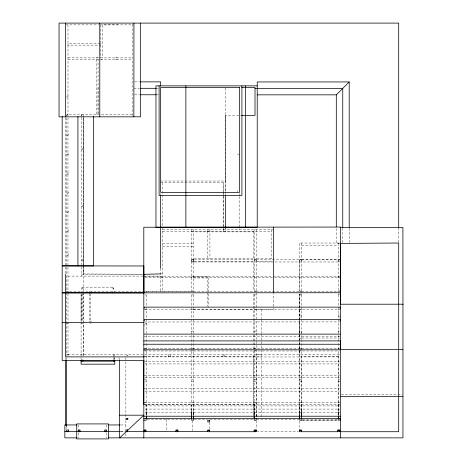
<?xml version="1.0" encoding="UTF-8"?>
<svg xmlns="http://www.w3.org/2000/svg" width="462" height="462" viewBox="0 0 462 462"><rect width="100%" height="100%" fill="white"/><g stroke="black" fill="none" stroke-linecap="round" stroke-linejoin="round"><path stroke-width="0.35" stroke-dasharray="2.31 1.73" d="M81.081 321.708L81.087 293.665L81.087 356.883L81.081 354.539M83.385 116.488L83.2 273.908L143.815 274.318M83.443 355.445L83.443 293.665M98.06 87.589L98.06 114.709L98.06 59.402M100.803 45.155L100.803 43.751M191.615 277.778L191.615 276.218M193.566 277.778L193.566 276.218M223.521 196.465L223.516 229.527L223.516 195.028M223.521 195.744L223.521 193.59M223.521 192.868L223.521 182.808L223.516 191.43M253.829 356.883L253.823 417.665L253.829 293.595M299.786 335.158L299.786 354.539L338.19 354.539M299.786 334.436L299.786 320.801M299.786 320.079L299.786 307.877M299.786 307.161L299.786 294.236L299.832 417.665L299.746 404.758M301.657 415.153L301.738 356.883L340.142 356.803M338.109 415.136L338.19 356.831M256.179 414.443L256.191 417.665L256.191 356.883L143.821 356.681M132.548 24.879L132.155 24.879L132.155 116.488M301.651 420.189L337.387 420.137M65.621 24.879L98.96 24.879M100.375 24.879L133.934 24.879M100.092 43.751L67.983 43.751L67.983 45.149L100.092 45.155M96.5 57.883L98.042 57.883M67.983 57.883L132.155 57.883M67.983 59.402L132.155 59.402M101.097 59.425L102.466 59.425M115.644 59.425L117.204 59.425M134.592 81.861L139.524 81.861M133.888 88.311L139.524 88.311M157.12 88.311L158.53 88.311M134.592 94.762L139.524 94.762M157.12 94.762L158.53 94.762M132.155 114.709L66.603 114.726L66.603 292.481M225.329 181.029L225.329 115.436L240.904 115.436M239.582 154.308L237.768 154.308L237.768 152.627M160.643 181.029L225.392 181.029M160.643 182.808L225.392 182.808M162.514 229.527L273.614 229.527M162.514 231.306L271.743 231.306M191.597 231.872L256.191 231.872M339.368 243.029L299.376 243.029L299.376 258.911M339.882 243.353L336.301 243.353L336.301 228.216M162.514 243.832L193.549 243.832M301.738 245.391L338.19 245.391M162.514 246.194L193.549 246.177M194.271 258.836L253.823 258.836M256.889 258.836L273.614 258.836M194.265 259.621L254.239 259.621L254.239 229.527M256.191 259.621L299.07 259.621M301.738 259.621L337.474 259.621M301.738 259.817L337.474 259.817M194.271 261.527L253.829 261.527L253.829 290.742M256.889 261.527L273.614 261.527M338.19 261.885L340.142 261.885M194.265 261.966L338.19 261.966M160.643 273.908L162.514 273.908M81.607 274.318L143.526 274.318M67.983 276.097L160.643 276.097M338.19 276.103L339.489 276.103M143.509 276.189L272.436 276.189M273.158 276.189L339.42 276.189M193.549 276.657L208.657 276.657L208.657 307.138M160.643 276.963L162.514 276.963M338.19 277.668L340.142 277.668M144.953 277.749L273.879 277.749M274.595 277.749L339.42 277.749M193.549 277.962L207.565 277.962L207.565 292.175M190.887 291.239L145.853 291.239L145.853 292.284M193.636 291.239L253.517 291.239M256.277 291.239L299.076 291.239M65.621 291.303L191.597 291.303L191.597 261.798M338.19 293.976L339.489 293.976M299.786 294.057L301.738 294.057M144.877 294.929L146.177 294.929M191.597 294.929L193.549 294.929M254.239 294.929L256.191 294.929M299.786 294.929L301.738 294.929M338.19 294.848L339.489 294.848M193.549 309.274L253.829 309.274M256.191 309.274L273.614 309.274L273.614 293.595M338.19 309.222L339.489 309.222M144.225 309.309L146.177 309.309M191.597 309.309L193.549 309.309M254.239 309.309L256.191 309.309M299.786 309.309L301.738 309.309M144.947 309.482L339.42 309.482M338.19 314.94L339.489 314.94M299.786 315.02L301.738 315.02M338.19 316.955L340.142 316.955M299.786 317.036L301.738 317.036M144.225 321.985L339.489 321.904M144.999 323.221L146.177 323.221L146.177 324.982L143.821 324.982M66.603 323.504L68.572 323.504M81.081 323.504L83.443 323.504L83.443 356.883M193.549 331.127L191.586 331.127L191.586 333.472M254.181 331.127L256.15 331.127L256.15 333.472M339.449 331.046L338.132 331.046L338.132 333.391M338.19 336.423L339.489 336.423M144.225 336.509L339.42 336.469M301.738 337.999L338.19 337.999M299.786 338.346L301.738 338.346M338.19 338.265L339.489 338.265M338.19 348.146L339.489 348.146M144.225 348.233L146.177 348.233M191.597 348.233L193.549 348.233M254.239 348.233L256.191 348.233M299.786 348.233L301.738 348.233M144.225 348.637L339.42 348.637M144.225 350.6L146.177 350.6M191.597 350.6L193.549 350.6M254.239 350.6L256.191 350.6M299.786 350.6L301.738 350.6M144.947 350.981L339.42 350.981M66.603 354.521L68.572 354.521L68.572 355.705M338.19 354.458L339.489 354.458M67.983 354.539L261.729 354.539M256.191 354.62L299.786 354.62M143.815 356.883L261.729 356.883M299.786 356.883L338.19 356.883M256.191 356.964L299.786 356.964M144.225 361.584L339.42 361.584M144.947 363.929L339.42 363.929M144.225 375.19L339.42 375.19M144.947 377.541L339.42 377.541M338.19 379.227L339.489 379.227M143.815 379.314L146.177 379.314M191.597 379.314L193.549 379.314M254.239 379.314L256.191 379.314M299.786 379.314L301.738 379.314M338.19 381.242L340.142 381.242M144.999 381.329L146.177 381.329M191.597 381.329L193.549 381.329M254.239 381.329L256.191 381.329M299.786 381.329L301.738 381.329M144.225 388.802L339.42 388.802M144.947 391.152L339.42 391.152M341.268 394.71L402.235 394.71M144.225 402.414L339.42 402.414M338.19 402.662L339.489 402.662M144.225 402.748L146.177 402.748M191.597 402.748L193.549 402.748M254.239 402.748L256.191 402.748M299.786 402.748L301.738 402.748M143.815 404.758L340.142 404.677M145.259 405.913L339.83 405.913M145.259 409.084L339.83 409.084M145.259 412.427L339.83 412.427M302.454 419.271L337.474 419.271M147.343 419.352L191.869 419.352M194.265 419.352L207.496 419.352M209.962 419.352L253.823 419.352M256.699 419.352L299.07 419.352M302.928 420.131L337 420.131M120.859 424.953L125.872 424.953M120.859 431.404L124.44 431.404M120.415 431.722L124.74 431.722M256.676 431.722L298.492 431.722M118.162 24.879L102.379 24.879L102.466 57.883M143.734 404.556L256.104 404.758M301.813 291.239L337.485 291.493M338.144 404.677L338.23 417.584L338.19 294.144M301.651 404.758L301.738 417.665L301.738 292.804M254.198 404.758L254.285 417.665L254.285 404.758M193.463 404.758L193.549 417.665L193.549 292.804M191.557 404.758L191.643 417.665L191.597 293.665M146.09 404.758L146.177 417.665L146.177 293.665M338.23 417.584L338.201 411.134L338.23 417.584L338.224 415.65M301.703 411.215L301.738 417.665L301.726 411.215M299.832 417.665L299.798 411.215L299.832 417.665L299.821 415.731M254.285 417.665L254.25 411.215L254.285 417.665L254.273 415.731M193.549 417.665L193.52 411.215L193.549 417.665L193.543 414.443M191.609 411.215L191.643 417.665L191.632 411.215M146.177 417.665L146.148 411.215L146.177 417.665L146.165 414.443M301.726 414.443L301.738 417.665M191.638 415.731L191.643 417.665M239.599 193.642L239.605 195.796M239.605 196.512L239.622 229.516M225.329 115.436L225.369 192.931M225.392 229.527L225.387 228.089L225.392 231.872M398.7 227.772L398.7 242.186M349.203 228.222L349.203 242.631M342.752 228.216L342.752 242.631M338.19 243.029L338.19 258.87M338.19 259.592L338.19 290.662M301.738 243.029L301.738 258.68M301.738 260.204L301.738 290.673M301.68 333.472L301.698 331.127L299.728 331.127L299.746 333.472M299.786 260.204L299.786 290.673M299.376 261.527L299.376 290.673M299.376 294.202L299.376 417.717M299.376 421.049L299.376 429.989M271.743 229.527L271.743 258.836M261.729 309.274L261.729 318.613M261.729 319.334L261.729 332.987M261.729 333.703L261.729 417.665M256.191 229.527L256.191 258.905M256.191 260.204L256.191 290.742M256.191 292.804L256.191 417.775M256.191 420.651L256.191 429.273M254.239 260.204L254.239 290.575M254.239 294.15L254.239 417.665M253.823 231.306L253.829 258.968M237.768 190.656L237.768 191.776M225.392 88.167L225.392 194.808M224.803 354.539L224.803 356.883M223.516 192.152L223.516 194.306M223.441 229.527L223.441 231.872M222.984 354.539L222.984 356.883M209.915 229.527L209.915 258.836M209.627 422.464L209.627 429.279M207.964 229.527L207.964 231.872M207.559 231.306L207.559 258.836M207.565 292.868L207.565 306.346M193.549 229.527L193.549 259.621M193.549 262.52L193.549 291.303M192.573 420.767L192.573 430.711M191.597 229.527L191.597 259.621M170.478 354.539L170.478 356.883M168.659 354.539L168.659 356.883M166.372 419.352L166.372 431.404M162.514 182.808L162.514 292.481M160.643 193.364L160.643 194.808M160.643 268.307L160.643 292.481M146.177 291.303L146.177 292.481M127.812 356.098L127.812 355.128L125.941 355.128L125.941 356.294M125.872 357.53L125.872 361.117M125.872 361.833L125.872 417.781M125.872 420.645L125.872 429.256M125.872 433.558L125.872 437.144M119.658 357.605L119.658 359.765M117.204 57.883L115.644 57.883M114.778 354.539L114.778 356.098M114.778 357.548L114.778 358.876M114.663 357.6L114.663 359.026M114.085 291.303L114.085 292.481M113.583 287.491L113.583 291.303M113.363 354.539L113.363 356.883M113.363 357.6L113.363 359.026M112.693 287.491L112.693 288.467L113.687 288.467L113.687 287.491L81.641 287.491L81.641 288.467L82.889 288.467L82.889 287.491M112.295 291.303L112.295 293.665M106.549 424.953L106.549 429.256M106.549 432.842L106.549 437.861M100.803 24.879L100.803 57.883M96.483 59.402L96.483 114.709M91.661 291.303L91.661 293.665M90.529 293.665L90.483 321.708M89.738 293.665L89.744 321.708M89.299 291.303L89.299 293.665M83.443 114.726L83.443 321.708M83.385 117.908L83.385 264.997M83.385 265.714L83.385 274.318M82.658 293.665L82.658 321.708M81.872 287.491L81.872 291.303M81.872 293.665L81.872 321.708M81.607 114.709L81.607 116.488M81.607 117.492L81.607 276.097M81.087 291.303L81.087 292.481M81.087 357.548L81.087 359.026M78.269 424.953L78.269 429.256M78.269 432.842L78.269 437.861M68.572 291.303L68.572 293.665M67.983 24.879L67.983 293.462M67.983 293.665L67.983 356.883M66.603 292.741L66.603 321.569M66.603 322.291L66.603 355.705M66.603 357.605L66.603 359.765M66.603 427.402L66.603 428.84M65.621 117.51L65.621 274.018M65.621 357.49L65.621 359.655M90.916 323.417A1.178 1.178 0 0 1 90.044 323.417M89.489 321.679A1.178 1.178 0 0 1 91.47 321.679M67.221 116.066A0.716 0.716 0 0 1 67.013 114.986A0.716 0.716 0 0 1 68.116 114.986A0.716 0.716 0 0 1 67.908 116.066M81.734 116.066A0.716 0.716 0 0 1 81.526 114.98A0.716 0.716 0 0 1 82.629 114.98A0.716 0.716 0 0 1 82.421 116.066M67.233 255.243A0.716 0.716 0 0 0 68.307 254.626A0.716 0.716 0 0 0 67.233 254.002A0.716 0.716 0 0 0 67.233 255.243M67.273 231.266A0.716 0.716 0 0 0 68.347 230.648A0.716 0.716 0 0 0 67.273 230.024A0.716 0.716 0 0 0 67.273 231.266M67.302 212.318A0.716 0.716 0 0 0 68.376 211.694A0.716 0.716 0 0 0 67.302 211.076A0.716 0.716 0 0 0 67.302 212.318M67.209 193.335A0.716 0.716 0 0 0 68.284 192.718A0.716 0.716 0 0 0 67.209 192.094A0.716 0.716 0 0 0 67.209 193.335M67.065 174.024A0.716 0.716 0 0 0 68.139 173.406A0.716 0.716 0 0 0 67.065 172.782A0.716 0.716 0 0 0 67.065 174.024M67.244 154.77A0.716 0.716 0 0 0 68.318 154.146A0.716 0.716 0 0 0 67.244 153.528A0.716 0.716 0 0 0 67.244 154.77M67.123 135.268A0.716 0.716 0 0 0 68.197 134.65A0.716 0.716 0 0 0 67.123 134.026A0.716 0.716 0 0 0 67.123 135.268M66.961 97.055A0.716 0.716 0 0 0 68.035 96.437A0.716 0.716 0 0 0 66.961 95.813A0.716 0.716 0 0 0 66.961 97.055M81.861 260.545A0.716 0.716 0 0 0 82.935 259.927A0.716 0.716 0 0 0 81.861 259.303A0.716 0.716 0 0 0 81.861 260.545M81.965 206.624A0.716 0.716 0 0 0 83.039 206.006A0.716 0.716 0 0 0 81.965 205.388A0.716 0.716 0 0 0 81.965 206.624M81.82 149.399A0.716 0.716 0 0 0 82.894 148.781A0.716 0.716 0 0 0 81.82 148.158A0.716 0.716 0 0 0 81.82 149.399"/><path stroke-width="0.69" d="M108.374 431.404L108.374 423.914L76.738 423.914L76.738 431.404L76.738 438.9L108.374 438.9L108.374 431.404L64.847 431.404M133.87 116.828L133.934 23.1M93.653 116.488L93.653 265.893L62.179 265.893L62.145 292.833L143.821 292.931L143.855 265.985L62.179 265.893L62.179 116.488M143.734 404.556L143.809 360.256M336.301 226.773L336.301 94.843L349.203 81.941L257.23 81.941L257.23 227.229L155.965 227.229L155.965 85.874L257.23 85.874M66.603 431.612L66.944 431.404L66.603 431.196M160.643 273.908L143.815 274.318L143.815 437.872M140.229 81.861L160.643 81.861L160.643 86.163M241.684 87.451L255.012 87.451L255.012 115.436L241.609 115.436M140.229 88.311L156.416 88.311M255.012 88.392L342.752 88.392L342.752 227.495M140.229 94.762L156.416 94.762M257.23 94.843L336.301 94.843M338.19 291.158L340.142 291.158M191.597 291.239L193.549 291.239M254.239 291.239L256.191 291.239M299.786 291.239L301.738 291.239M340.552 304.21L402.951 304.21L402.951 437.872L108.697 437.861M62.179 322.603L143.821 322.603M144.225 334.124L340.142 334.124M143.815 340.904L340.552 340.904L340.552 349.803L143.815 349.803M143.815 344.242L340.552 344.242M340.552 349.653L402.951 349.653M143.815 356.889L65.621 356.883L65.621 274.249M143.821 360.493L62.179 360.493L62.179 292.896L340.552 292.729M81.087 361.174L114.663 361.174L114.663 359.806M340.552 396.448L402.951 396.442M119.658 415.188L143.815 415.188L119.658 437.872L119.658 360.481M143.815 416.222L340.552 416.222M143.815 418.451L340.552 418.451M143.815 420.218L146.177 420.218L146.177 418.306M76.854 424.953L64.847 424.953L64.847 437.861L76.854 437.861M108.697 424.953L120.149 424.953M337.78 430.492L339.836 430.492M127.616 430.572L127.431 429.989M144.132 430.572L145.865 430.572M176.01 430.572L177.853 430.572M207.785 430.572L209.627 430.572M254.135 430.572L256.191 430.572M299.376 430.572L301.432 430.572M108.697 431.404L120.149 431.404M127.616 431.404L144.132 431.404M145.865 431.404L176.01 431.404M177.853 431.404L207.785 431.404M340.552 431.641L337.78 431.641L337.78 429.908L339.836 429.908L339.836 431.641M80.013 431.722L78.269 431.722L78.269 429.989L80.013 429.989L80.013 431.687L78.604 431.693L78.269 430.873M106.549 431.722L104.805 431.722L104.805 429.989L106.549 429.989L106.549 431.635L105.14 431.635L104.805 430.931M337.78 431.722L299.376 431.722L299.376 429.989L301.432 429.989L301.432 431.722M340.552 431.722L398.7 431.722L398.7 304.21M340.506 227.35L402.904 227.414L402.951 304.625M78.604 431.121L80.013 431.121M105.14 431.179L106.549 431.179M340.546 303.909L340.529 227.056L143.798 227.235L143.815 292.908M398.7 227.772L398.7 23.1L59.049 23.1L59.049 116.828L140.506 116.828L140.506 23.1M398.7 303.984L398.7 243.029L340.552 243.405L340.552 437.872M349.203 81.941L349.203 227.5M340.142 260.712L340.142 259.54L338.19 259.54L338.19 260.712M340.142 308.31L340.142 307.138L144.225 307.138L144.225 308.31M340.142 320.784L340.142 319.612L144.225 319.612L144.225 320.784M340.142 418.22L340.142 420.131L338.19 420.131L338.19 418.22M301.738 260.793L301.738 259.621L299.786 259.621L299.786 260.793M301.738 418.306L301.738 420.218L299.786 420.218L299.786 418.306M273.614 227.113L273.614 292.793M256.191 260.793L256.191 259.621L254.239 259.621L254.239 260.793M256.191 418.306L256.191 420.218L254.239 420.218L254.239 418.306M255.884 429.989L255.884 431.722M254.135 431.722L254.135 429.989L256.191 429.989L256.191 431.722L207.785 431.722L207.785 429.989L209.627 429.989L209.627 431.722M245.518 85.874L245.518 227.229M241.909 85.874L241.909 195.461L159.113 195.461L159.113 85.874M225.392 195.524L225.392 227.229M193.549 418.306L193.549 420.218L191.597 420.218L191.597 418.306M185.874 85.874L185.874 227.229M160.643 195.524L160.643 268.151M114.778 360.204L114.778 364.183L81.087 364.183L81.087 360.204M113.485 359.806L113.485 361.174M99.78 23.1L99.78 116.828M82.854 359.806L82.854 361.174M81.676 359.806L81.676 361.174M77.916 116.488L77.916 265.893M66.603 360.481L66.603 426.686M65.621 23.1L65.621 116.488M65.621 360.372L65.621 425.236M239.582 87.451L160.643 87.451L160.643 192.342L239.582 192.342L239.582 87.451M193.636 259.453L191.684 259.453L191.684 261.798L193.636 261.798L193.636 259.453M127.812 418.358L125.941 418.358L125.941 419.525L127.812 419.525L127.812 418.358M209.627 420.218L207.785 420.218L207.785 421.945L209.627 421.945L209.627 420.218M68.353 429.989L66.603 429.989L66.603 431.722L68.353 431.722L68.353 429.989M127.616 429.989L125.872 429.989L125.872 431.722L127.616 431.722L127.616 429.989M145.865 429.989L144.132 429.989L144.132 431.722L145.865 431.722L145.865 429.989M177.853 429.989L176.01 429.989L176.01 431.722L177.853 431.722L177.853 429.989"/></g></svg>
